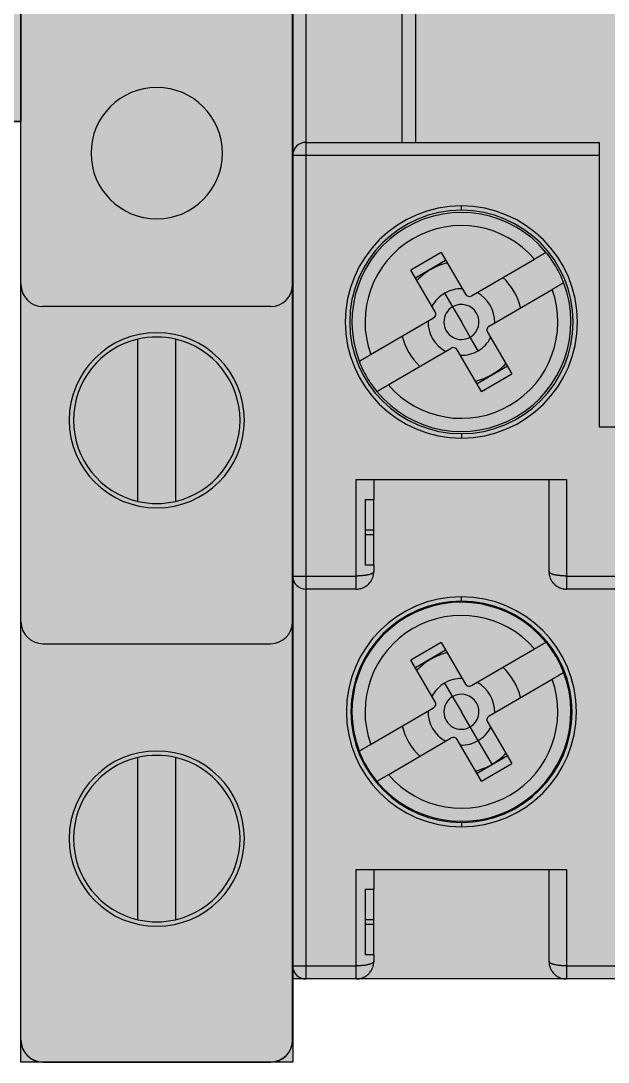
# Model space of a CAD drawing. Extents: x -20 to 2016, y -5898 to 916.
# Drawn here: x 554.75 to 568.16, y 717.49 to 741.26 of the extents above; entities that cross this region are included whole.
import ezdxf

# ---------------------------------------------------------------- set-up
doc = ezdxf.new("R2010")
doc.units = 0
for name, color, linetype in [('Default', 7, 'Continuous'), ('DV1_Default', 7, 'Continuous'), ('MAIN-1', 7, 'Continuous'), ('SYMS', 7, 'Continuous')]:
    doc.layers.add(name, color=color, linetype=linetype)

# ---------------------------------------------------------------- blocks, each defined once
blk = doc.blocks.new('clipfix_35_5-select__2', base_point=(-147.547, 71.306))
at = {"color": 7, "linetype": 'Continuous'}
for p in [(-105.212, 76.456), (-98.947, 71.306)]:
    blk.add_line(p, (-98.947, 76.456), dxfattribs=at)
blk = doc.blocks.new('SE')
at = {"layer": 'DV1_Default', "color": 7, "linetype": 'Continuous'}
for p, q in [((54.481, 131.791), (54.481, 139.787)), ((60.681, 131.791), (60.681, 139.787)), ((54.481, 124.092), (54.481, 131.791)), ((60.681, 124.092), (60.681, 131.791)), ((60.181, 131.291), (54.981, 131.291)), ((57.151, 126.841), (57.151, 130.543)), ((58.011, 130.543), (58.011, 126.841)), ((54.481, 114.541), (54.481, 124.092)), ((60.681, 114.541), (60.681, 124.092)), ((54.981, 123.592), (60.181, 123.592)), ((57.151, 117.29), (57.151, 120.992)), ((58.011, 120.992), (58.011, 117.29)), ((54.981, 114.041), (60.181, 114.041)), ((54.981, 114.038), (54.981, 114.041)), ((60.181, 114.038), (54.981, 114.038)), ((60.181, 114.041), (60.181, 114.038))]:
    blk.add_line(p, q, dxfattribs=at)
for centre, radius, start, end in [((57.581, 134.791), 1.5, 0, 180), ((57.581, 134.791), 1.5, 180, 270), ((57.581, 134.791), 1.5, 270, 0), ((54.981, 131.791), 0.5, 180, 270), ((60.181, 131.791), 0.5, 270, 0), ((57.581, 128.692), 2, 90, 270), ((57.581, 128.692), 1.9, 103.0803, 180), ((57.581, 128.692), 1.9, 76.9197, 103.0803), ((57.581, 128.692), 2, 270, 90), ((57.581, 128.692), 1.9, 0, 76.9197), ((57.581, 128.692), 1.9, 180, 256.9197), ((57.581, 128.692), 1.9, 283.0803, 0), ((57.581, 128.692), 1.9, 256.9197, 283.0803), ((54.981, 124.092), 0.5, 180, 270), ((60.181, 124.092), 0.5, 270, 0), ((57.581, 119.141), 2, 90, 270), ((57.581, 119.141), 1.9, 76.9197, 103.0803), ((57.581, 119.141), 2, 270, 90), ((57.581, 119.141), 1.9, 103.0803, 180), ((57.581, 119.141), 1.9, 0, 76.9197), ((57.581, 119.141), 1.9, 180, 256.9197), ((57.581, 119.141), 1.9, 283.0803, 0), ((57.581, 119.141), 1.9, 256.9197, 283.0803), ((54.981, 114.541), 0.5, 180, 270), ((54.981, 114.538), 0.5, 180, 270), ((60.181, 114.541), 0.5, 270, 0), ((60.181, 114.538), 0.5, 270, 0)]:
    blk.add_arc(centre, radius, start, end, dxfattribs=at)

msp = doc.modelspace()

# ---------------------------------------------------------------- hatches: boundary and pattern name
at = {"layer": 'SYMS', "true_color": 0x636466}
h = msp.add_hatch(color=251, dxfattribs=at)
h.dxf.hatch_style = 1
h.paths.add_polyline_path([(560.959, 805.331), (554.754, 805.331), (554.754, 717.489), (560.959, 717.489)])
h = msp.add_hatch(color=251, dxfattribs=at)
h.dxf.hatch_style = 1
h.paths.add_polyline_path([(560.959, 719.385), (587.859, 719.385), (587.859, 798.385), (560.959, 798.385)])
h = msp.add_hatch(color=251, dxfattribs=at)
h.dxf.hatch_style = 1
h.paths.add_polyline_path([(554.754, 787.563), (549.604, 787.563), (549.604, 738.963), (554.754, 738.963)])

# ---------------------------------------------------------------- linework, layer by layer
at = {"layer": 'MAIN-1'}
for p, q in [((560.959, 738.185), (560.959, 755.785)), ((561.259, 747.485), (561.259, 738.485)), ((563.759, 746.219), (563.759, 738.485)), ((563.459, 738.485), (563.459, 744.013)), ((561.259, 738.485), (561.259, 738.185)), ((561.259, 738.485), (567.959, 738.485)), ((567.959, 738.185), (567.959, 738.485)), ((560.959, 728.585), (560.959, 738.185)), ((561.259, 738.185), (560.959, 738.185)), ((567.959, 738.185), (561.259, 738.185)), ((561.259, 738.185), (561.259, 728.585)), ((567.959, 731.985), (567.959, 738.185)), ((564.809, 736.935), (564.809, 737.035)), ((564.348, 735.968), (563.657, 735.565)), ((564.348, 735.968), (564.902, 735.018)), ((565.039, 734.982), (566.476, 735.82)), ((566.476, 735.82), (566.488, 735.828)), ((566.488, 735.828), (566.5, 735.835)), ((566.5, 735.835), (566.512, 735.842)), ((566.512, 735.842), (566.524, 735.848)), ((566.524, 735.848), (566.536, 735.855)), ((566.536, 735.855), (566.547, 735.862)), ((566.547, 735.862), (566.558, 735.868)), ((566.558, 735.868), (566.569, 735.875)), ((566.569, 735.875), (566.58, 735.881)), ((566.58, 735.881), (566.591, 735.887)), ((566.591, 735.887), (566.601, 735.893)), ((566.601, 735.893), (566.611, 735.899)), ((566.611, 735.899), (566.621, 735.905)), ((566.621, 735.905), (566.631, 735.911)), ((566.631, 735.911), (566.641, 735.916)), ((566.641, 735.916), (566.65, 735.922)), ((566.65, 735.922), (566.658, 735.927)), ((566.658, 735.927), (566.667, 735.932)), ((566.667, 735.932), (566.675, 735.936)), ((566.675, 735.936), (566.682, 735.941)), ((566.682, 735.941), (566.689, 735.945)), ((566.689, 735.945), (566.696, 735.949)), ((566.696, 735.949), (566.702, 735.952)), ((566.702, 735.952), (566.708, 735.956)), ((566.708, 735.956), (566.713, 735.959)), ((566.713, 735.959), (566.718, 735.962)), ((566.718, 735.962), (566.722, 735.964)), ((566.722, 735.964), (566.726, 735.966)), ((566.726, 735.966), (566.729, 735.968)), ((566.729, 735.968), (566.732, 735.97)), ((566.732, 735.97), (566.735, 735.971)), ((566.735, 735.971), (566.736, 735.972)), ((566.736, 735.972), (566.738, 735.973)), ((566.738, 735.973), (566.739, 735.974)), ((566.739, 735.974), (566.739, 735.974)), ((563.758, 735.393), (564.449, 735.796)), ((564.211, 734.615), (563.657, 735.565)), ((565.442, 734.291), (566.879, 735.129)), ((566.879, 735.129), (566.891, 735.136)), ((566.891, 735.136), (566.903, 735.144)), ((566.903, 735.144), (566.915, 735.151)), ((566.915, 735.151), (566.927, 735.157)), ((566.927, 735.157), (566.939, 735.164)), ((566.939, 735.164), (566.95, 735.171)), ((566.95, 735.171), (566.961, 735.177)), ((566.961, 735.177), (566.972, 735.184)), ((566.972, 735.184), (566.983, 735.19)), ((566.983, 735.19), (566.994, 735.196)), ((566.994, 735.196), (567.004, 735.202)), ((567.004, 735.202), (567.014, 735.208)), ((567.014, 735.208), (567.024, 735.214)), ((567.024, 735.214), (567.034, 735.22)), ((567.034, 735.22), (567.044, 735.225)), ((567.044, 735.225), (567.053, 735.231)), ((567.053, 735.231), (567.061, 735.236)), ((567.061, 735.236), (567.07, 735.241)), ((567.07, 735.241), (567.078, 735.245)), ((567.078, 735.245), (567.085, 735.25)), ((567.085, 735.25), (567.092, 735.254)), ((567.092, 735.254), (567.099, 735.258)), ((567.099, 735.258), (567.105, 735.261)), ((567.105, 735.261), (567.111, 735.265)), ((567.111, 735.265), (567.116, 735.268)), ((567.116, 735.268), (567.121, 735.27)), ((567.121, 735.27), (567.125, 735.273)), ((567.125, 735.273), (567.129, 735.275)), ((567.129, 735.275), (567.133, 735.277)), ((567.133, 735.277), (567.135, 735.279)), ((567.135, 735.279), (567.138, 735.28)), ((567.138, 735.28), (567.139, 735.281)), ((567.139, 735.281), (567.141, 735.282)), ((567.141, 735.282), (567.142, 735.282)), ((567.142, 735.282), (567.142, 735.283)), ((564.426, 735.041), (564.607, 734.73)), ((564.607, 734.73), (564.809, 734.385)), ((562.738, 733.64), (564.175, 734.478)), ((565.01, 734.039), (564.809, 734.385)), ((565.406, 734.154), (565.96, 733.204)), ((565.191, 733.728), (565.01, 734.039)), ((563.141, 732.949), (564.578, 733.787)), ((565.269, 732.801), (564.715, 733.751)), ((562.475, 733.487), (562.476, 733.487)), ((562.476, 733.487), (562.476, 733.488)), ((562.476, 733.488), (562.478, 733.488)), ((562.478, 733.488), (562.48, 733.489)), ((562.48, 733.489), (562.482, 733.491)), ((562.482, 733.491), (562.485, 733.492)), ((562.485, 733.492), (562.488, 733.494)), ((562.488, 733.494), (562.492, 733.497)), ((562.492, 733.497), (562.496, 733.499)), ((562.496, 733.499), (562.501, 733.502)), ((562.501, 733.502), (562.506, 733.505)), ((562.506, 733.505), (562.512, 733.508)), ((562.512, 733.508), (562.518, 733.512)), ((562.518, 733.512), (562.525, 733.516)), ((562.525, 733.516), (562.532, 733.52)), ((562.532, 733.52), (562.54, 733.524)), ((562.54, 733.524), (562.547, 733.529)), ((562.547, 733.529), (562.556, 733.534)), ((562.556, 733.534), (562.565, 733.539)), ((562.565, 733.539), (562.574, 733.544)), ((562.574, 733.544), (562.583, 733.55)), ((562.583, 733.55), (562.593, 733.555)), ((562.593, 733.555), (562.603, 733.561)), ((562.603, 733.561), (562.613, 733.567)), ((562.613, 733.567), (562.624, 733.573)), ((562.624, 733.573), (562.634, 733.58)), ((562.634, 733.58), (562.645, 733.586)), ((562.645, 733.586), (562.656, 733.592)), ((562.656, 733.592), (562.667, 733.599)), ((562.667, 733.599), (562.679, 733.605)), ((562.679, 733.605), (562.69, 733.612)), ((562.69, 733.612), (562.702, 733.619)), ((562.702, 733.619), (562.714, 733.626)), ((562.714, 733.626), (562.726, 733.633)), ((562.726, 733.633), (562.738, 733.64)), ((565.86, 733.377), (565.168, 732.974)), ((565.269, 732.801), (565.96, 733.204)), ((562.878, 732.796), (562.879, 732.796)), ((562.879, 732.796), (562.88, 732.797)), ((562.88, 732.797), (562.881, 732.797)), ((562.881, 732.797), (562.883, 732.798)), ((562.883, 732.798), (562.885, 732.8)), ((562.885, 732.8), (562.888, 732.801)), ((562.888, 732.801), (562.891, 732.803)), ((562.891, 732.803), (562.895, 732.806)), ((562.895, 732.806), (562.899, 732.808)), ((562.899, 732.808), (562.904, 732.811)), ((562.904, 732.811), (562.909, 732.814)), ((562.909, 732.814), (562.915, 732.817)), ((562.915, 732.817), (562.921, 732.821)), ((562.921, 732.821), (562.928, 732.825)), ((562.928, 732.825), (562.935, 732.829)), ((562.935, 732.829), (562.943, 732.833)), ((562.943, 732.833), (562.951, 732.838)), ((562.951, 732.838), (562.959, 732.843)), ((562.959, 732.843), (562.968, 732.848)), ((562.968, 732.848), (562.977, 732.853)), ((562.977, 732.853), (562.986, 732.859)), ((562.986, 732.859), (562.996, 732.864)), ((562.996, 732.864), (563.006, 732.87)), ((563.006, 732.87), (563.016, 732.876)), ((563.016, 732.876), (563.027, 732.882)), ((563.027, 732.882), (563.037, 732.889)), ((563.037, 732.889), (563.048, 732.895)), ((563.048, 732.895), (563.059, 732.901)), ((563.059, 732.901), (563.07, 732.908)), ((563.07, 732.908), (563.082, 732.914)), ((563.082, 732.914), (563.093, 732.921)), ((563.093, 732.921), (563.105, 732.928)), ((563.105, 732.928), (563.117, 732.935)), ((563.117, 732.935), (563.129, 732.942)), ((563.129, 732.942), (563.141, 732.949)), ((564.809, 731.835), (564.809, 731.735)), ((580.859, 731.985), (567.959, 731.985)), ((562.409, 728.585), (562.409, 730.785)), ((562.409, 730.785), (567.209, 730.785)), ((562.809, 730.785), (562.809, 730.335)), ((566.809, 728.685), (566.809, 730.785)), ((567.209, 730.785), (567.209, 728.585)), ((562.609, 730.335), (562.609, 728.835)), ((562.609, 730.335), (562.809, 730.335)), ((562.809, 729.635), (562.809, 730.335)), ((562.809, 729.635), (562.609, 729.635)), ((562.809, 729.535), (562.809, 729.635)), ((562.609, 729.535), (562.809, 729.535)), ((562.809, 728.835), (562.809, 729.535)), ((562.809, 728.835), (562.609, 728.835)), ((562.808, 728.68), (562.807, 728.675)), ((562.809, 728.685), (562.808, 728.68)), ((562.808, 728.663), (562.809, 728.685)), ((562.809, 728.835), (562.809, 728.685)), ((566.809, 728.68), (566.809, 728.685)), ((566.809, 728.685), (566.809, 728.663)), ((566.81, 728.675), (566.809, 728.68)), ((560.959, 719.685), (560.959, 728.585)), ((560.959, 728.585), (561.259, 728.585)), ((561.259, 728.585), (562.409, 728.585)), ((561.259, 728.585), (561.259, 728.285)), ((562.409, 728.285), (562.409, 728.585)), ((562.426, 728.585), (562.409, 728.585)), ((562.444, 728.585), (562.426, 728.585)), ((562.461, 728.586), (562.444, 728.585)), ((562.479, 728.587), (562.461, 728.586)), ((562.496, 728.587), (562.479, 728.587)), ((562.513, 728.588), (562.496, 728.587)), ((562.53, 728.59), (562.513, 728.588)), ((562.547, 728.591), (562.53, 728.59)), ((562.564, 728.593), (562.547, 728.591)), ((562.58, 728.594), (562.564, 728.593)), ((562.596, 728.596), (562.58, 728.594)), ((562.611, 728.598), (562.596, 728.596)), ((562.626, 728.601), (562.611, 728.598)), ((562.641, 728.603), (562.626, 728.601)), ((562.655, 728.606), (562.641, 728.603)), ((562.669, 728.609), (562.655, 728.606)), ((562.683, 728.612), (562.669, 728.609)), ((562.695, 728.615), (562.683, 728.612)), ((562.708, 728.618), (562.695, 728.615)), ((562.719, 728.622), (562.708, 728.618)), ((562.73, 728.625), (562.719, 728.622)), ((562.72, 728.433), (562.735, 728.454)), ((562.741, 728.629), (562.73, 728.625)), ((562.735, 728.454), (562.745, 728.469)), ((562.739, 728.46), (562.749, 728.475)), ((562.745, 728.469), (562.739, 728.46)), ((562.75, 728.633), (562.741, 728.629)), ((562.749, 728.475), (562.758, 728.489)), ((562.76, 728.637), (562.75, 728.633)), ((562.758, 728.489), (562.766, 728.505)), ((562.768, 728.641), (562.76, 728.637)), ((562.766, 728.505), (562.773, 728.521)), ((562.775, 728.645), (562.768, 728.641)), ((562.773, 728.521), (562.78, 728.537)), ((562.782, 728.649), (562.775, 728.645)), ((562.78, 728.537), (562.786, 728.553)), ((562.788, 728.653), (562.782, 728.649)), ((562.794, 728.657), (562.788, 728.653)), ((562.788, 728.559), (562.792, 728.57)), ((562.792, 728.57), (562.797, 728.59)), ((562.798, 728.662), (562.794, 728.657)), ((562.797, 728.59), (562.802, 728.614)), ((562.802, 728.666), (562.798, 728.662)), ((562.805, 728.67), (562.802, 728.666)), ((562.802, 728.614), (562.806, 728.639)), ((562.807, 728.675), (562.805, 728.67)), ((562.806, 728.639), (562.808, 728.663)), ((566.809, 728.663), (566.811, 728.639)), ((566.812, 728.67), (566.81, 728.675)), ((566.811, 728.639), (566.815, 728.614)), ((566.815, 728.666), (566.812, 728.67)), ((566.819, 728.662), (566.815, 728.666)), ((566.815, 728.614), (566.82, 728.59)), ((566.824, 728.657), (566.819, 728.662)), ((566.82, 728.59), (566.825, 728.57)), ((566.829, 728.653), (566.824, 728.657)), ((566.825, 728.57), (566.829, 728.558)), ((566.835, 728.649), (566.829, 728.653)), ((566.831, 728.553), (566.837, 728.537)), ((566.842, 728.645), (566.835, 728.649)), ((566.837, 728.537), (566.844, 728.52)), ((566.849, 728.641), (566.842, 728.645)), ((566.844, 728.52), (566.851, 728.505)), ((566.858, 728.637), (566.849, 728.641)), ((566.851, 728.505), (566.86, 728.489)), ((566.867, 728.633), (566.858, 728.637)), ((566.86, 728.489), (566.868, 728.475)), ((566.877, 728.629), (566.867, 728.633)), ((566.868, 728.475), (566.878, 728.46)), ((566.878, 728.46), (566.872, 728.469)), ((566.872, 728.469), (566.882, 728.454)), ((566.887, 728.625), (566.877, 728.629)), ((566.882, 728.454), (566.898, 728.433)), ((566.898, 728.622), (566.887, 728.625)), ((566.91, 728.618), (566.898, 728.622)), ((566.922, 728.615), (566.91, 728.618)), ((566.935, 728.612), (566.922, 728.615)), ((566.948, 728.609), (566.935, 728.612)), ((566.962, 728.606), (566.948, 728.609)), ((566.976, 728.603), (566.962, 728.606)), ((566.991, 728.601), (566.976, 728.603)), ((567.006, 728.598), (566.991, 728.601)), ((567.022, 728.596), (567.006, 728.598)), ((567.038, 728.594), (567.022, 728.596)), ((567.054, 728.593), (567.038, 728.594)), ((567.07, 728.591), (567.054, 728.593)), ((567.087, 728.59), (567.07, 728.591)), ((567.104, 728.588), (567.087, 728.59)), ((567.121, 728.587), (567.104, 728.588)), ((567.138, 728.587), (567.121, 728.587)), ((567.156, 728.586), (567.138, 728.587)), ((567.173, 728.585), (567.156, 728.586)), ((567.191, 728.585), (567.173, 728.585)), ((567.209, 728.585), (567.191, 728.585)), ((567.209, 728.585), (581.609, 728.585)), ((567.209, 728.585), (567.209, 728.285)), ((561.259, 728.285), (561.259, 719.685)), ((562.409, 728.285), (561.259, 728.285)), ((562.409, 728.285), (562.428, 728.285)), ((562.428, 728.285), (562.447, 728.287)), ((562.447, 728.287), (562.466, 728.289)), ((562.466, 728.289), (562.485, 728.292)), ((562.485, 728.292), (562.504, 728.296)), ((562.504, 728.296), (562.523, 728.301)), ((562.523, 728.301), (562.541, 728.307)), ((562.541, 728.307), (562.559, 728.314)), ((562.559, 728.314), (562.57, 728.319)), ((562.57, 728.319), (562.582, 728.324)), ((562.582, 728.324), (562.6, 728.334)), ((562.6, 728.334), (562.619, 728.345)), ((562.619, 728.345), (562.628, 728.351)), ((562.628, 728.351), (562.635, 728.355)), ((562.635, 728.355), (562.643, 728.36)), ((562.643, 728.36), (562.65, 728.366)), ((562.65, 728.366), (562.658, 728.372)), ((562.658, 728.372), (562.665, 728.378)), ((562.665, 728.378), (562.672, 728.384)), ((562.672, 728.384), (562.679, 728.39)), ((562.679, 728.39), (562.693, 728.403)), ((562.693, 728.403), (562.706, 728.417)), ((562.706, 728.417), (562.72, 728.433)), ((566.898, 728.433), (566.911, 728.417)), ((566.911, 728.417), (566.924, 728.403)), ((566.924, 728.403), (566.938, 728.39)), ((566.938, 728.39), (566.945, 728.384)), ((566.945, 728.384), (566.952, 728.378)), ((566.952, 728.378), (566.96, 728.372)), ((566.96, 728.372), (566.967, 728.366)), ((566.967, 728.366), (566.974, 728.36)), ((566.974, 728.36), (566.982, 728.355)), ((566.982, 728.355), (566.989, 728.351)), ((566.989, 728.351), (566.998, 728.345)), ((566.998, 728.345), (567.017, 728.334)), ((567.017, 728.334), (567.035, 728.324)), ((567.035, 728.324), (567.048, 728.318)), ((567.048, 728.318), (567.061, 728.313)), ((567.061, 728.313), (567.081, 728.306)), ((567.081, 728.306), (567.102, 728.299)), ((567.102, 728.299), (567.123, 728.294)), ((567.123, 728.294), (567.144, 728.29)), ((567.144, 728.29), (567.166, 728.287)), ((567.166, 728.287), (567.187, 728.285)), ((567.187, 728.285), (567.209, 728.285)), ((581.609, 728.285), (567.209, 728.285)), ((564.809, 728.01), (564.809, 728.11)), ((564.348, 727.068), (563.657, 726.665)), ((564.348, 727.068), (564.902, 726.118)), ((566.631, 727.011), (566.641, 727.016)), ((566.641, 727.016), (566.65, 727.022)), ((566.65, 727.022), (566.658, 727.027)), ((566.658, 727.027), (566.667, 727.032)), ((566.667, 727.032), (566.675, 727.036)), ((566.675, 727.036), (566.682, 727.041)), ((566.682, 727.041), (566.689, 727.045)), ((566.689, 727.045), (566.696, 727.049)), ((566.696, 727.049), (566.702, 727.052)), ((566.702, 727.052), (566.708, 727.056)), ((566.708, 727.056), (566.713, 727.059)), ((566.713, 727.059), (566.718, 727.062)), ((566.718, 727.062), (566.722, 727.064)), ((566.722, 727.064), (566.726, 727.066)), ((566.726, 727.066), (566.729, 727.068)), ((566.729, 727.068), (566.732, 727.07)), ((566.732, 727.07), (566.735, 727.071)), ((566.735, 727.071), (566.736, 727.072)), ((566.736, 727.072), (566.738, 727.073)), ((566.738, 727.073), (566.739, 727.074)), ((566.739, 727.074), (566.739, 727.074)), ((563.758, 726.493), (564.449, 726.896)), ((565.039, 726.082), (566.476, 726.92)), ((566.476, 726.92), (566.488, 726.927)), ((566.488, 726.927), (566.5, 726.934)), ((566.5, 726.934), (566.511, 726.941)), ((566.511, 726.941), (566.523, 726.948)), ((566.523, 726.948), (566.535, 726.955)), ((566.535, 726.955), (566.546, 726.961)), ((566.546, 726.961), (566.558, 726.968)), ((566.558, 726.968), (566.569, 726.975)), ((566.569, 726.975), (566.58, 726.981)), ((566.58, 726.981), (566.591, 726.987)), ((566.591, 726.987), (566.601, 726.994)), ((566.601, 726.994), (566.612, 727)), ((566.612, 727), (566.622, 727.005)), ((566.622, 727.005), (566.631, 727.011)), ((564.211, 725.715), (563.657, 726.665)), ((566.994, 726.296), (567.004, 726.302)), ((567.004, 726.302), (567.015, 726.308)), ((567.015, 726.308), (567.025, 726.314)), ((567.025, 726.314), (567.034, 726.32)), ((567.034, 726.32), (567.044, 726.325)), ((567.044, 726.325), (567.053, 726.331)), ((567.053, 726.331), (567.061, 726.336)), ((567.061, 726.336), (567.07, 726.341)), ((567.07, 726.341), (567.078, 726.345)), ((567.078, 726.345), (567.085, 726.35)), ((567.085, 726.35), (567.092, 726.354)), ((567.092, 726.354), (567.099, 726.358)), ((567.099, 726.358), (567.105, 726.361)), ((567.105, 726.361), (567.111, 726.365)), ((567.111, 726.365), (567.116, 726.368)), ((567.116, 726.368), (567.121, 726.37)), ((567.121, 726.37), (567.125, 726.373)), ((567.125, 726.373), (567.129, 726.375)), ((567.129, 726.375), (567.133, 726.377)), ((567.133, 726.377), (567.135, 726.379)), ((567.135, 726.379), (567.138, 726.38)), ((567.138, 726.38), (567.14, 726.381)), ((567.14, 726.381), (567.141, 726.382)), ((567.141, 726.382), (567.142, 726.382)), ((567.142, 726.382), (567.142, 726.383)), ((564.426, 726.141), (564.607, 725.83)), ((565.442, 725.391), (566.879, 726.229)), ((566.879, 726.229), (566.891, 726.236)), ((566.891, 726.236), (566.903, 726.243)), ((566.903, 726.243), (566.915, 726.25)), ((566.915, 726.25), (566.926, 726.257)), ((566.926, 726.257), (566.938, 726.264)), ((566.938, 726.264), (566.95, 726.27)), ((566.95, 726.27), (566.961, 726.277)), ((566.961, 726.277), (566.972, 726.284)), ((566.972, 726.284), (566.983, 726.29)), ((566.983, 726.29), (566.994, 726.296)), ((564.607, 725.83), (564.809, 725.485)), ((562.738, 724.74), (564.175, 725.578)), ((565.01, 725.139), (564.809, 725.485)), ((565.191, 724.828), (565.01, 725.139)), ((565.406, 725.254), (565.96, 724.304)), ((563.141, 724.049), (564.578, 724.887)), ((562.556, 724.634), (562.564, 724.639)), ((562.564, 724.639), (562.573, 724.644)), ((562.573, 724.644), (562.583, 724.65)), ((562.583, 724.65), (562.593, 724.655)), ((562.593, 724.655), (562.603, 724.661)), ((562.603, 724.661), (562.613, 724.667)), ((562.613, 724.667), (562.623, 724.673)), ((562.623, 724.673), (562.634, 724.68)), ((562.634, 724.68), (562.645, 724.686)), ((562.645, 724.686), (562.656, 724.693)), ((562.656, 724.693), (562.668, 724.699)), ((562.668, 724.699), (562.679, 724.706)), ((562.679, 724.706), (562.691, 724.713)), ((562.691, 724.713), (562.703, 724.72)), ((562.703, 724.72), (562.715, 724.726)), ((562.715, 724.726), (562.726, 724.733)), ((562.726, 724.733), (562.738, 724.74)), ((565.269, 723.901), (564.715, 724.851)), ((565.508, 724.286), (565.191, 724.828)), ((562.475, 724.587), (562.476, 724.587)), ((562.476, 724.587), (562.476, 724.588)), ((562.476, 724.588), (562.478, 724.588)), ((562.478, 724.588), (562.48, 724.589)), ((562.48, 724.589), (562.482, 724.591)), ((562.482, 724.591), (562.485, 724.592)), ((562.485, 724.592), (562.488, 724.594)), ((562.488, 724.594), (562.492, 724.597)), ((562.492, 724.597), (562.496, 724.599)), ((562.496, 724.599), (562.501, 724.602)), ((562.501, 724.602), (562.506, 724.605)), ((562.506, 724.605), (562.512, 724.608)), ((562.512, 724.608), (562.518, 724.612)), ((562.518, 724.612), (562.525, 724.616)), ((562.525, 724.616), (562.532, 724.62)), ((562.532, 724.62), (562.54, 724.624)), ((562.54, 724.624), (562.547, 724.629)), ((562.547, 724.629), (562.556, 724.634)), ((565.86, 724.477), (565.168, 724.074)), ((565.269, 723.901), (565.96, 724.304)), ((562.921, 723.921), (562.928, 723.925)), ((562.928, 723.925), (562.935, 723.929)), ((562.935, 723.929), (562.943, 723.933)), ((562.943, 723.933), (562.951, 723.938)), ((562.951, 723.938), (562.959, 723.943)), ((562.959, 723.943), (562.968, 723.948)), ((562.968, 723.948), (562.977, 723.953)), ((562.977, 723.953), (562.986, 723.959)), ((562.986, 723.959), (562.996, 723.964)), ((562.996, 723.964), (563.006, 723.97)), ((563.006, 723.97), (563.016, 723.976)), ((563.016, 723.976), (563.026, 723.982)), ((563.026, 723.982), (563.037, 723.989)), ((563.037, 723.989), (563.048, 723.995)), ((563.048, 723.995), (563.059, 724.001)), ((563.059, 724.001), (563.071, 724.008)), ((563.071, 724.008), (563.082, 724.015)), ((563.082, 724.015), (563.094, 724.022)), ((563.094, 724.022), (563.106, 724.028)), ((563.106, 724.028), (563.118, 724.035)), ((563.118, 724.035), (563.13, 724.042)), ((563.13, 724.042), (563.141, 724.049)), ((562.878, 723.896), (562.879, 723.896)), ((562.879, 723.896), (562.88, 723.897)), ((562.88, 723.897), (562.881, 723.897)), ((562.881, 723.897), (562.883, 723.898)), ((562.883, 723.898), (562.885, 723.9)), ((562.885, 723.9), (562.888, 723.901)), ((562.888, 723.901), (562.891, 723.903)), ((562.891, 723.903), (562.895, 723.906)), ((562.895, 723.906), (562.899, 723.908)), ((562.899, 723.908), (562.904, 723.911)), ((562.904, 723.911), (562.909, 723.914)), ((562.909, 723.914), (562.915, 723.917)), ((562.915, 723.917), (562.921, 723.921)), ((564.809, 722.96), (564.809, 722.86)), ((562.409, 719.685), (562.409, 721.885)), ((562.409, 721.885), (567.209, 721.885)), ((562.809, 721.885), (562.809, 721.435)), ((566.809, 719.785), (566.809, 721.885)), ((567.209, 721.885), (567.209, 719.685)), ((562.609, 721.435), (562.609, 719.935)), ((562.609, 721.435), (562.809, 721.435)), ((562.809, 720.735), (562.809, 721.435)), ((562.809, 720.735), (562.609, 720.735)), ((562.609, 720.635), (562.809, 720.635)), ((562.809, 720.635), (562.809, 720.735)), ((562.809, 719.935), (562.809, 720.635)), ((562.809, 719.935), (562.609, 719.935)), ((562.809, 719.935), (562.809, 719.785)), ((560.959, 719.685), (561.259, 719.685)), ((561.259, 719.685), (562.409, 719.685)), ((561.259, 719.685), (561.259, 719.385)), ((562.409, 719.385), (562.409, 719.685)), ((562.426, 719.685), (562.409, 719.685)), ((562.444, 719.685), (562.426, 719.685)), ((562.461, 719.686), (562.444, 719.685)), ((562.479, 719.687), (562.461, 719.686)), ((562.496, 719.687), (562.479, 719.687)), ((562.513, 719.688), (562.496, 719.687)), ((562.53, 719.69), (562.513, 719.688)), ((562.547, 719.691), (562.53, 719.69)), ((562.564, 719.693), (562.547, 719.691)), ((562.58, 719.694), (562.564, 719.693)), ((562.596, 719.696), (562.58, 719.694)), ((562.611, 719.698), (562.596, 719.696)), ((562.626, 719.701), (562.611, 719.698)), ((562.641, 719.703), (562.626, 719.701)), ((562.655, 719.706), (562.641, 719.703)), ((562.669, 719.709), (562.655, 719.706)), ((562.683, 719.712), (562.669, 719.709)), ((562.695, 719.715), (562.683, 719.712)), ((562.708, 719.718), (562.695, 719.715)), ((562.719, 719.722), (562.708, 719.718)), ((562.73, 719.725), (562.719, 719.722)), ((562.741, 719.729), (562.73, 719.725)), ((562.75, 719.733), (562.741, 719.729)), ((562.76, 719.737), (562.75, 719.733)), ((562.768, 719.741), (562.76, 719.737)), ((562.775, 719.745), (562.768, 719.741)), ((562.782, 719.749), (562.775, 719.745)), ((562.78, 719.637), (562.786, 719.653)), ((562.788, 719.753), (562.782, 719.749)), ((562.794, 719.757), (562.788, 719.753)), ((562.788, 719.659), (562.792, 719.67)), ((562.792, 719.67), (562.797, 719.69)), ((562.798, 719.762), (562.794, 719.757)), ((562.797, 719.69), (562.802, 719.714)), ((562.802, 719.766), (562.798, 719.762)), ((562.805, 719.77), (562.802, 719.766)), ((562.802, 719.714), (562.806, 719.739)), ((562.807, 719.775), (562.805, 719.77)), ((562.806, 719.739), (562.808, 719.763)), ((562.808, 719.78), (562.807, 719.775)), ((562.809, 719.785), (562.808, 719.78)), ((562.808, 719.763), (562.809, 719.785)), ((566.809, 719.78), (566.809, 719.785)), ((566.809, 719.785), (566.809, 719.763)), ((566.81, 719.775), (566.809, 719.78)), ((566.809, 719.763), (566.811, 719.739)), ((566.812, 719.77), (566.81, 719.775)), ((566.811, 719.739), (566.815, 719.714)), ((566.815, 719.766), (566.812, 719.77)), ((566.819, 719.762), (566.815, 719.766)), ((566.815, 719.714), (566.82, 719.69)), ((566.824, 719.757), (566.819, 719.762)), ((566.82, 719.69), (566.825, 719.67)), ((566.829, 719.753), (566.824, 719.757)), ((566.825, 719.67), (566.829, 719.658)), ((566.835, 719.749), (566.829, 719.753)), ((566.831, 719.653), (566.837, 719.637)), ((566.842, 719.745), (566.835, 719.749)), ((566.849, 719.741), (566.842, 719.745)), ((566.858, 719.737), (566.849, 719.741)), ((566.867, 719.733), (566.858, 719.737)), ((566.877, 719.729), (566.867, 719.733)), ((566.887, 719.725), (566.877, 719.729)), ((566.898, 719.722), (566.887, 719.725)), ((566.91, 719.718), (566.898, 719.722)), ((566.922, 719.715), (566.91, 719.718)), ((566.935, 719.712), (566.922, 719.715)), ((566.948, 719.709), (566.935, 719.712)), ((566.962, 719.706), (566.948, 719.709)), ((566.976, 719.703), (566.962, 719.706)), ((566.991, 719.701), (566.976, 719.703)), ((567.006, 719.698), (566.991, 719.701)), ((567.022, 719.696), (567.006, 719.698)), ((567.038, 719.694), (567.022, 719.696)), ((567.054, 719.693), (567.038, 719.694)), ((567.07, 719.691), (567.054, 719.693)), ((567.087, 719.69), (567.07, 719.691)), ((567.104, 719.688), (567.087, 719.69)), ((567.121, 719.687), (567.104, 719.688)), ((567.138, 719.687), (567.121, 719.687)), ((567.156, 719.686), (567.138, 719.687)), ((567.173, 719.685), (567.156, 719.686)), ((567.191, 719.685), (567.173, 719.685)), ((567.209, 719.685), (567.191, 719.685)), ((567.209, 719.685), (568.809, 719.685)), ((567.209, 719.685), (567.209, 719.385)), ((562.523, 719.401), (562.541, 719.407)), ((562.541, 719.407), (562.559, 719.414)), ((562.559, 719.414), (562.57, 719.419)), ((562.57, 719.419), (562.582, 719.424)), ((562.582, 719.424), (562.6, 719.434)), ((562.6, 719.434), (562.619, 719.445)), ((562.619, 719.445), (562.628, 719.451)), ((562.628, 719.451), (562.635, 719.455)), ((562.635, 719.455), (562.643, 719.46)), ((562.643, 719.46), (562.65, 719.466)), ((562.65, 719.466), (562.658, 719.472)), ((562.658, 719.472), (562.665, 719.478)), ((562.665, 719.478), (562.672, 719.484)), ((562.672, 719.484), (562.679, 719.49)), ((562.679, 719.49), (562.693, 719.503)), ((562.693, 719.503), (562.706, 719.517)), ((562.706, 719.517), (562.72, 719.533)), ((562.72, 719.533), (562.735, 719.554)), ((562.735, 719.554), (562.745, 719.569)), ((562.739, 719.56), (562.749, 719.575)), ((562.745, 719.569), (562.739, 719.56)), ((562.749, 719.575), (562.758, 719.589)), ((562.758, 719.589), (562.766, 719.605)), ((562.766, 719.605), (562.773, 719.621)), ((562.773, 719.621), (562.78, 719.637)), ((566.837, 719.637), (566.844, 719.62)), ((566.844, 719.62), (566.851, 719.605)), ((566.851, 719.605), (566.86, 719.589)), ((566.86, 719.589), (566.868, 719.575)), ((566.868, 719.575), (566.878, 719.56)), ((566.878, 719.56), (566.872, 719.569)), ((566.872, 719.569), (566.882, 719.554)), ((566.882, 719.554), (566.898, 719.533)), ((566.898, 719.533), (566.911, 719.517)), ((566.911, 719.517), (566.924, 719.503)), ((566.924, 719.503), (566.938, 719.49)), ((566.938, 719.49), (566.945, 719.484)), ((566.945, 719.484), (566.952, 719.478)), ((566.952, 719.478), (566.96, 719.472)), ((566.96, 719.472), (566.967, 719.466)), ((566.967, 719.466), (566.974, 719.46)), ((566.974, 719.46), (566.982, 719.455)), ((566.982, 719.455), (566.989, 719.451)), ((566.989, 719.451), (566.998, 719.445)), ((566.998, 719.445), (567.017, 719.434)), ((567.017, 719.434), (567.035, 719.424)), ((567.035, 719.424), (567.048, 719.418)), ((567.048, 719.418), (567.061, 719.413)), ((567.061, 719.413), (567.081, 719.406)), ((567.081, 719.406), (567.102, 719.399)), ((562.409, 719.385), (561.259, 719.385)), ((567.209, 719.385), (562.409, 719.385)), ((562.409, 719.385), (562.428, 719.385)), ((562.428, 719.385), (562.447, 719.387)), ((562.447, 719.387), (562.466, 719.389)), ((562.466, 719.389), (562.485, 719.392)), ((562.485, 719.392), (562.504, 719.396)), ((562.504, 719.396), (562.523, 719.401)), ((567.102, 719.399), (567.123, 719.394)), ((567.123, 719.394), (567.144, 719.39)), ((567.144, 719.39), (567.166, 719.387)), ((567.166, 719.387), (567.187, 719.385)), ((567.187, 719.385), (567.209, 719.385)), ((568.809, 719.385), (567.209, 719.385))]:
    msp.add_line(p, q, dxfattribs=at)
for centre, radius, start, end in [((561.259, 738.185), 0.3, 90, 180), ((564.809, 734.385), 2.65, 0, 180), ((564.809, 734.385), 2.55, 90, 270), ((564.809, 734.385), 2.5, 39.4607, 201.047), ((564.809, 734.385), 2.55, 270, 90), ((564.809, 734.385), 2.2, 40.7295, 199.7781), ((564.809, 734.385), 2.5, 30.2538, 39.4607), ((564.809, 734.385), 1.388, 120.2538, 137.0071), ((564.809, 734.385), 1.388, 103.5005, 120.2538), ((564.809, 734.385), 2.5, 21.0469, 30.2538), ((564.809, 734.385), 1.388, 13.5006, 47.0071), ((564.809, 734.385), 2.5, 219.4607, 21.0469), ((564.809, 734.385), 2.2, 220.7295, 19.7781), ((564.809, 734.385), 0.76, 88.4865, 120.2538), ((564.809, 734.385), 0.76, 120.2538, 152.0212), ((564.989, 735.069), 0.1, 210.2538, 300.2538), ((564.809, 734.385), 0.76, 358.4865, 62.0212), ((564.809, 734.385), 0.4, 120.2538, 300.2539), ((564.809, 734.385), 0.4, 300.2539, 120.2538), ((564.809, 734.385), 2.65, 180, 0), ((564.809, 734.385), 0.76, 178.4865, 242.0212), ((564.125, 734.565), 0.1, 300.2538, 30.2538), ((565.492, 734.205), 0.1, 120.2538, 210.2538), ((564.809, 734.385), 1.388, 193.5005, 227.0071), ((564.809, 734.385), 0.76, 300.2539, 332.0212), ((564.629, 733.701), 0.1, 30.2538, 120.2538), ((564.809, 734.385), 0.76, 268.4865, 300.2539), ((564.809, 734.385), 2.5, 201.047, 210.2538), ((564.809, 734.385), 1.388, 300.2538, 317.0071), ((564.809, 734.385), 2.5, 210.2538, 219.4607), ((564.809, 734.385), 1.388, 283.5005, 300.2538), ((561.259, 728.585), 0.3, 180, 270), ((564.809, 725.485), 2.625, 0, 180), ((564.809, 725.485), 2.525, 90, 270), ((564.809, 725.485), 2.5, 39.4607, 201.047), ((564.809, 725.485), 2.525, 270, 90), ((564.809, 725.485), 2.2, 40.7295, 199.7781), ((564.809, 725.485), 2.5, 30.2538, 39.4607), ((564.809, 725.485), 1.388, 103.5005, 120.2538), ((564.809, 725.485), 1.388, 120.2538, 137.0071), ((564.809, 725.485), 2.5, 21.0469, 30.2538), ((564.809, 725.485), 2.5, 219.4607, 21.0469), ((564.809, 725.485), 1.388, 13.5006, 47.0071), ((564.809, 725.485), 2.2, 220.7295, 19.7781), ((564.809, 725.485), 0.76, 120.2538, 152.0212), ((564.809, 725.485), 0.76, 88.4865, 120.2538), ((564.989, 726.169), 0.1, 210.2538, 300.2538), ((564.809, 725.485), 0.76, 358.4865, 62.0212), ((564.809, 725.485), 0.4, 120.2538, 300.2539), ((564.809, 725.485), 0.4, 300.2539, 120.2538), ((564.125, 725.665), 0.1, 300.2538, 30.2538), ((564.809, 725.485), 2.625, 180, 0), ((564.809, 725.485), 0.76, 178.4865, 242.0212), ((565.492, 725.305), 0.1, 120.2538, 210.2538), ((564.809, 725.485), 1.388, 193.5005, 227.0071), ((564.809, 725.485), 0.76, 300.2539, 332.0212), ((564.629, 724.801), 0.1, 30.2538, 120.2538), ((564.809, 725.485), 0.76, 268.4865, 300.2539), ((564.809, 725.485), 2.5, 201.047, 210.2538), ((564.809, 725.485), 1.388, 300.2538, 317.0071), ((564.809, 725.485), 2.5, 210.2538, 219.4607), ((564.809, 725.485), 1.388, 283.5005, 300.2538), ((561.259, 719.685), 0.3, 180, 270)]:
    msp.add_arc(centre, radius, start, end, dxfattribs=at)
at = {"layer": 'SYMS'}
for points in [[(554.754, 805.331), (560.959, 805.331), (560.959, 717.489), (554.754, 717.489)], [(554.754, 805.331), (560.959, 805.331), (560.959, 717.489), (554.754, 717.489)], [(560.959, 798.385), (587.859, 798.385), (587.859, 719.385), (560.959, 719.385)], [(549.604, 787.563), (554.754, 787.563), (554.754, 738.963), (549.604, 738.963)]]:
    msp.add_lwpolyline(points, close=True, dxfattribs=at)

# ---------------------------------------------------------------- block references
at = {"rotation": 270}
msp.add_blockref('clipfix_35_5-select__2', (549.604, 787.563), dxfattribs=at)
at = {"layer": 'Default'}
msp.add_blockref('SE', (500.275, 603.448), dxfattribs=at)

doc.saveas('drawing.dxf')
